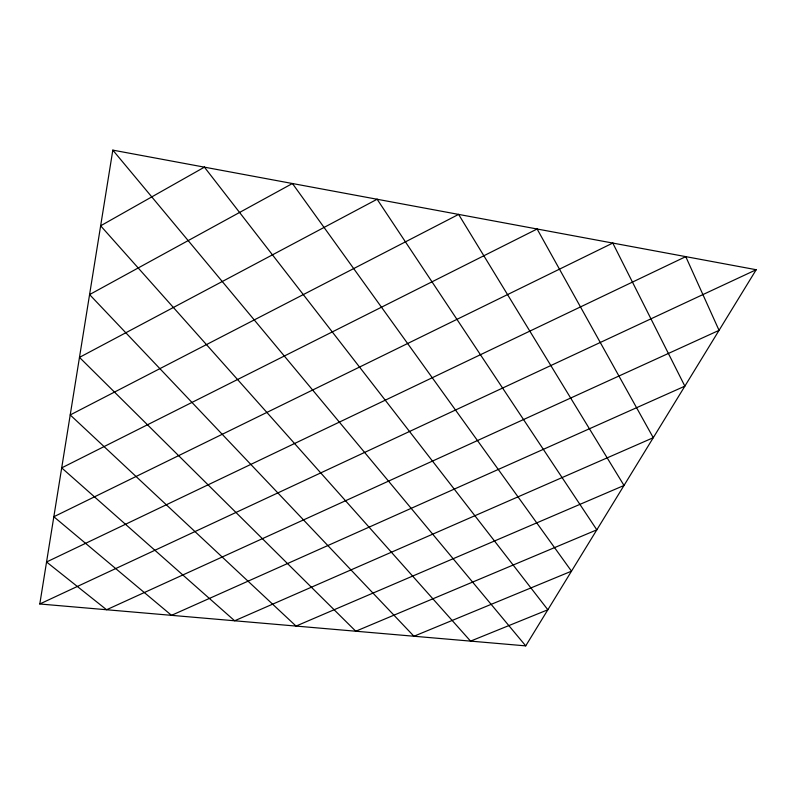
<?xml version="1.0" encoding="UTF-8"?>
<svg xmlns="http://www.w3.org/2000/svg" width="796" height="796" viewBox="0 0 796 796"><rect width="100%" height="100%" fill="white"/><g stroke="black" fill="none" stroke-linecap="round" stroke-linejoin="round"><path stroke-width="1.19" d="M39.8 603.985L112.823 150.126L756.2 269.725L525.728 645.874L39.8 603.985L756.2 269.725M112.823 150.126L525.728 645.874M204.413 167.15L100.644 225.805L470.565 641.128L547.857 609.766L204.413 167.15M292.44 183.508L89.58 294.59L413.94 636.243L571.498 571.17L292.44 183.508M377.115 199.249L79.471 357.384L355.782 631.228L596.821 529.837L377.115 199.249M458.605 214.403L70.217 414.945L296.042 626.074L624.014 485.47L458.605 214.403M537.111 228.999L61.7 467.879L234.641 620.78L653.267 437.71L537.111 228.999M612.781 243.059L53.839 516.743L171.518 615.338L684.858 386.16L612.781 243.059M685.764 256.63L46.556 561.986L106.594 609.746L719.057 330.35L685.764 256.63"/></g></svg>
